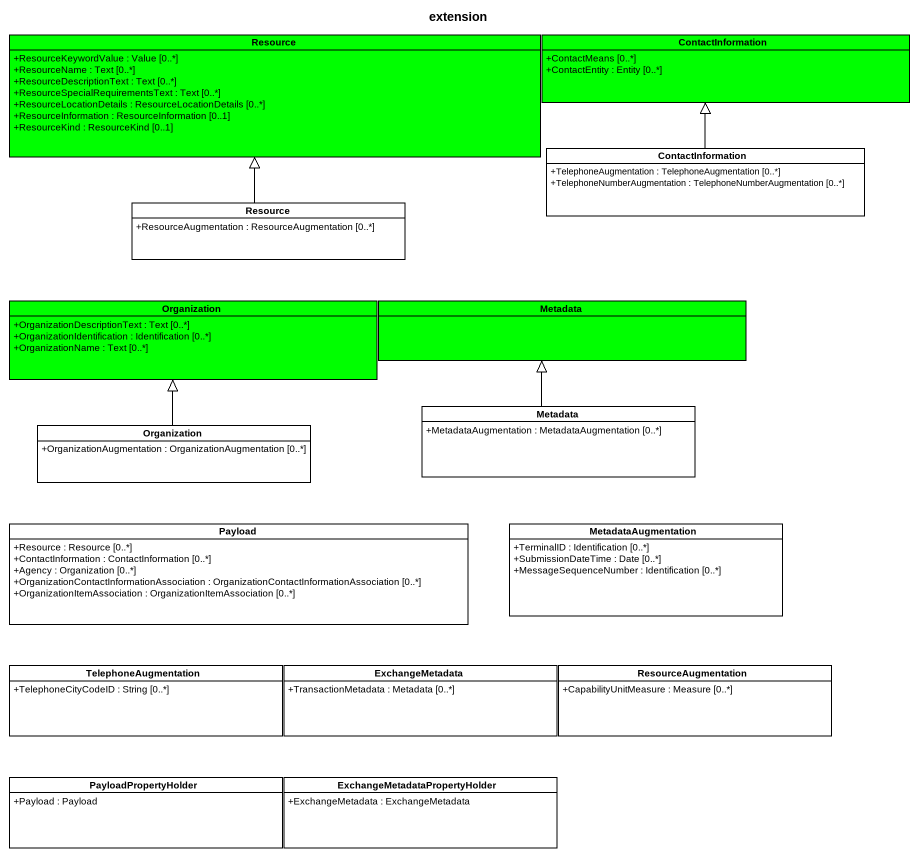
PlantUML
@startuml
title extension
hide circle
hide empty members
skinparam classAttributeIconSize 0
class Resource #00FF00 {
  +ResourceKeywordValue : Value [0..*]
  +ResourceName : Text [0..*]
  +ResourceDescriptionText : Text [0..*]
  +ResourceSpecialRequirementsText : Text [0..*]
  +ResourceLocationDetails : ResourceLocationDetails [0..*]
  +ResourceInformation : ResourceInformation [0..1]
  +ResourceKind : ResourceKind [0..1]
}
class ContactInformation #00FF00 {
  +ContactMeans [0..*]
  +ContactEntity : Entity [0..*]
}
class "ContactInformation" as ContactInformation_2 {
  +TelephoneAugmentation : TelephoneAugmentation [0..*]
  +TelephoneNumberAugmentation : TelephoneNumberAugmentation [0..*]
}
class "Resource" as Resource_2 {
  +ResourceAugmentation : ResourceAugmentation [0..*]
}
class Organization #00FF00 {
  +OrganizationDescriptionText : Text [0..*]
  +OrganizationIdentification : Identification [0..*]
  +OrganizationName : Text [0..*]
}
class Metadata #00FF00
class "Metadata" as Metadata_2 {
  +MetadataAugmentation : MetadataAugmentation [0..*]
}
class "Organization" as Organization_2 {
  +OrganizationAugmentation : OrganizationAugmentation [0..*]
}
class Payload {
  +Resource : Resource [0..*]
  +ContactInformation : ContactInformation [0..*]
  +Agency : Organization [0..*]
  +OrganizationContactInformationAssociation : OrganizationContactInformationAssociation [0..*]
  +OrganizationItemAssociation : OrganizationItemAssociation [0..*]
}
class MetadataAugmentation {
  +TerminalID : Identification [0..*]
  +SubmissionDateTime : Date [0..*]
  +MessageSequenceNumber : Identification [0..*]
}
class TelephoneAugmentation {
  +TelephoneCityCodeID : String [0..*]
}
class ExchangeMetadata {
  +TransactionMetadata : Metadata [0..*]
}
class ResourceAugmentation {
  +CapabilityUnitMeasure : Measure [0..*]
}
class PayloadPropertyHolder {
  +Payload : Payload
}
class "ExchangeMetadataPropertyHolder" as ExchangeMetadataPropertyHold {
  +ExchangeMetadata : ExchangeMetadata
}
ContactInformation_2 -up-|> ContactInformation
Resource_2 -up-|> Resource
Metadata_2 -up-|> Metadata
Organization_2 -up-|> Organization
@enduml
